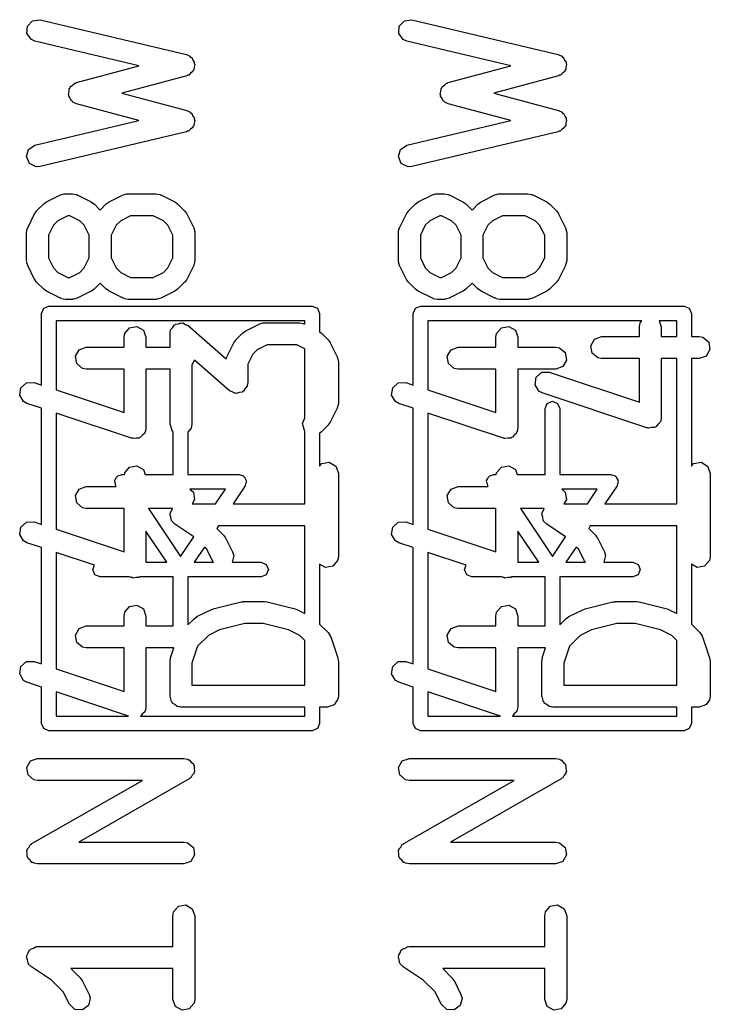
# Model space of a CAD drawing. Extents: x 43 to 269, y -130 to -26.
# Drawn here: x 145.97 to 150.68, y -89.34 to -82.57 of the extents above; entities that cross this region are included whole.
import ezdxf

# ---------------------------------------------------------------- set-up
doc = ezdxf.new("R2010")
doc.units = 0
doc.layers.add('BLACK', color=7, linetype='CONTINUOUS')

msp = doc.modelspace()

# ---------------------------------------------------------------- linework, layer by layer
at = {"layer": 'BLACK', "linetype": 'CONTINUOUS'}
for p, q in [((146.02, -82.6149), (146.055, -82.5776)), ((146.055, -82.5776), (146.106, -82.5717)), ((146.106, -82.5717), (147.106, -82.8098)), ((148.56, -82.6149), (148.595, -82.5776)), ((148.595, -82.5776), (148.646, -82.5717)), ((148.646, -82.5717), (149.646, -82.8098)), ((146.017, -82.6661), (146.02, -82.6149)), ((146.047, -82.7073), (146.017, -82.6661)), ((148.557, -82.6661), (148.56, -82.6149)), ((148.587, -82.7073), (148.557, -82.6661)), ((146.071, -82.7176), (146.047, -82.7073)), ((146.782, -82.8869), (146.071, -82.7176)), ((148.611, -82.7176), (148.587, -82.7073)), ((149.322, -82.8869), (148.611, -82.7176)), ((147.106, -82.8098), (147.13, -82.8201)), ((149.646, -82.8098), (149.67, -82.8201)), ((147.13, -82.8201), (147.135, -82.8265)), ((147.135, -82.8265), (147.142, -82.8298)), ((147.142, -82.8298), (147.149, -82.8465)), ((147.149, -82.8465), (147.16, -82.8613)), ((147.163, -82.8763), (147.159, -82.8941)), ((147.16, -82.8613), (147.16, -82.8692)), ((147.16, -82.8692), (147.163, -82.8763)), ((149.67, -82.8201), (149.675, -82.8265)), ((149.675, -82.8265), (149.682, -82.8298)), ((149.682, -82.8298), (149.689, -82.8465)), ((149.689, -82.8465), (149.7, -82.8613)), ((149.703, -82.8763), (149.699, -82.8941)), ((149.7, -82.8613), (149.7, -82.8692)), ((149.7, -82.8692), (149.703, -82.8763)), ((146.355, -83.0008), (146.782, -82.8869)), ((147.122, -82.9498), (147.114, -82.9507)), ((147.135, -82.9364), (147.122, -82.9498)), ((147.15, -82.9259), (147.135, -82.9364)), ((147.152, -82.9183), (147.15, -82.9259)), ((147.157, -82.9125), (147.152, -82.9183)), ((147.159, -82.8941), (147.157, -82.9125)), ((148.895, -83.0008), (149.322, -82.8869)), ((149.662, -82.9498), (149.654, -82.9507)), ((149.675, -82.9364), (149.662, -82.9498)), ((149.69, -82.9259), (149.675, -82.9364)), ((149.692, -82.9183), (149.69, -82.9259)), ((149.697, -82.9125), (149.692, -82.9183)), ((149.699, -82.8941), (149.697, -82.9125)), ((146.329, -83.019), (146.343, -83.0053)), ((146.343, -83.0053), (146.349, -83.0047)), ((146.349, -83.0047), (146.355, -83.0008)), ((147.108, -82.9552), (146.665, -83.0732)), ((147.114, -82.9507), (147.108, -82.9552)), ((148.869, -83.019), (148.883, -83.0053)), ((148.883, -83.0053), (148.889, -83.0047)), ((148.889, -83.0047), (148.895, -83.0008)), ((149.648, -82.9552), (149.205, -83.0732)), ((149.654, -82.9507), (149.648, -82.9552)), ((146.3, -83.0797), (146.305, -83.0609)), ((146.303, -83.0859), (146.3, -83.0797)), ((146.305, -83.0609), (146.306, -83.0416)), ((146.306, -83.0416), (146.311, -83.0368)), ((146.311, -83.0368), (146.313, -83.0301)), ((146.313, -83.0301), (146.329, -83.019)), ((146.665, -83.0732), (147.108, -83.1912)), ((148.84, -83.0797), (148.845, -83.0609)), ((148.843, -83.0859), (148.84, -83.0797)), ((148.845, -83.0609), (148.846, -83.0416)), ((148.846, -83.0416), (148.851, -83.0368)), ((148.851, -83.0368), (148.853, -83.0301)), ((148.853, -83.0301), (148.869, -83.019)), ((149.205, -83.0732), (149.648, -83.1912)), ((146.302, -83.0927), (146.303, -83.0859)), ((146.313, -83.1086), (146.302, -83.0927)), ((146.321, -83.1262), (146.313, -83.1086)), ((146.327, -83.1291), (146.321, -83.1262)), ((146.331, -83.1347), (146.327, -83.1291)), ((146.355, -83.1457), (146.331, -83.1347)), ((146.782, -83.2596), (146.355, -83.1457)), ((148.842, -83.0927), (148.843, -83.0859)), ((148.853, -83.1086), (148.842, -83.0927)), ((148.861, -83.1262), (148.853, -83.1086)), ((148.867, -83.1291), (148.861, -83.1262)), ((148.871, -83.1347), (148.867, -83.1291)), ((148.895, -83.1457), (148.871, -83.1347)), ((149.322, -83.2596), (148.895, -83.1457)), ((147.108, -83.1912), (147.132, -83.2022)), ((147.132, -83.2022), (147.136, -83.2087)), ((147.136, -83.2087), (147.143, -83.2122)), ((147.143, -83.2122), (147.15, -83.2291)), ((149.648, -83.1912), (149.672, -83.2022)), ((149.672, -83.2022), (149.676, -83.2087)), ((149.676, -83.2087), (149.683, -83.2122)), ((149.683, -83.2122), (149.69, -83.2291)), ((146.071, -83.4288), (146.782, -83.2596)), ((147.15, -83.2291), (147.161, -83.2442)), ((147.158, -83.2769), (147.157, -83.2953)), ((147.163, -83.2593), (147.158, -83.2769)), ((147.161, -83.2442), (147.16, -83.2521)), ((147.16, -83.2521), (147.163, -83.2593)), ((148.611, -83.4288), (149.322, -83.2596)), ((149.69, -83.2291), (149.701, -83.2442)), ((149.698, -83.2769), (149.697, -83.2953)), ((149.703, -83.2593), (149.698, -83.2769)), ((149.701, -83.2442), (149.7, -83.2521)), ((149.7, -83.2521), (149.703, -83.2593)), ((147.106, -83.3367), (146.106, -83.5748)), ((147.113, -83.3323), (147.106, -83.3367)), ((147.12, -83.3316), (147.113, -83.3323)), ((147.133, -83.3186), (147.12, -83.3316)), ((147.149, -83.3084), (147.133, -83.3186)), ((147.151, -83.3009), (147.149, -83.3084)), ((147.157, -83.2953), (147.151, -83.3009)), ((149.646, -83.3367), (148.646, -83.5748)), ((149.653, -83.3323), (149.646, -83.3367)), ((149.66, -83.3316), (149.653, -83.3323)), ((149.673, -83.3186), (149.66, -83.3316)), ((149.689, -83.3084), (149.673, -83.3186)), ((149.691, -83.3009), (149.689, -83.3084)), ((149.697, -83.2953), (149.691, -83.3009)), ((146.014, -83.5062), (146.028, -83.4571)), ((146.028, -83.4571), (146.071, -83.4288)), ((148.554, -83.5062), (148.568, -83.4571)), ((148.568, -83.4571), (148.611, -83.4288)), ((146.034, -83.5533), (146.014, -83.5062)), ((146.08, -83.5763), (146.034, -83.5533)), ((148.574, -83.5533), (148.554, -83.5062)), ((148.62, -83.5763), (148.574, -83.5533)), ((146.106, -83.5748), (146.08, -83.5763)), ((148.646, -83.5748), (148.62, -83.5763)), ((146.246, -83.7681), (146.271, -83.7606)), ((146.271, -83.7606), (146.275, -83.7617)), ((146.275, -83.7617), (146.279, -83.7601)), ((146.279, -83.7601), (146.327, -83.7601)), ((146.327, -83.7601), (146.352, -83.7647)), ((146.674, -83.7681), (146.699, -83.7606)), ((146.699, -83.7606), (146.703, -83.7617)), ((146.703, -83.7617), (146.708, -83.7601)), ((146.708, -83.7601), (146.898, -83.7601)), ((146.898, -83.7601), (146.924, -83.7647)), ((148.786, -83.7681), (148.811, -83.7606)), ((148.811, -83.7606), (148.815, -83.7617)), ((148.815, -83.7617), (148.819, -83.7601)), ((148.819, -83.7601), (148.867, -83.7601)), ((148.867, -83.7601), (148.892, -83.7647)), ((149.214, -83.7681), (149.239, -83.7606)), ((149.239, -83.7606), (149.243, -83.7617)), ((149.243, -83.7617), (149.248, -83.7601)), ((149.248, -83.7601), (149.438, -83.7601)), ((149.438, -83.7601), (149.464, -83.7647)), ((146.131, -83.8297), (146.149, -83.8169)), ((146.149, -83.8169), (146.15, -83.8157)), ((146.15, -83.8157), (146.246, -83.7681)), ((146.352, -83.7647), (146.356, -83.7675)), ((146.356, -83.7675), (146.36, -83.7681)), ((146.36, -83.7681), (146.455, -83.8157)), ((146.455, -83.8157), (146.474, -83.829)), ((146.474, -83.829), (146.475, -83.8297)), ((146.559, -83.8297), (146.578, -83.8169)), ((146.578, -83.8169), (146.579, -83.8157)), ((146.579, -83.8157), (146.674, -83.7681)), ((146.924, -83.7647), (146.927, -83.7675)), ((146.927, -83.7675), (146.932, -83.7681)), ((146.932, -83.7681), (147.027, -83.8157)), ((147.027, -83.8157), (147.045, -83.829)), ((147.045, -83.829), (147.046, -83.8297)), ((148.671, -83.8297), (148.689, -83.8169)), ((148.689, -83.8169), (148.69, -83.8157)), ((148.69, -83.8157), (148.786, -83.7681)), ((148.892, -83.7647), (148.896, -83.7675)), ((148.896, -83.7675), (148.9, -83.7681)), ((148.9, -83.7681), (148.995, -83.8157)), ((148.995, -83.8157), (149.014, -83.829)), ((149.014, -83.829), (149.015, -83.8297)), ((149.099, -83.8297), (149.118, -83.8169)), ((149.118, -83.8169), (149.119, -83.8157)), ((149.119, -83.8157), (149.214, -83.7681)), ((149.464, -83.7647), (149.467, -83.7675)), ((149.467, -83.7675), (149.472, -83.7681)), ((149.472, -83.7681), (149.567, -83.8157)), ((149.567, -83.8157), (149.585, -83.829)), ((149.585, -83.829), (149.586, -83.8297)), ((146.022, -83.9921), (146.069, -83.8968)), ((146.069, -83.8968), (146.083, -83.8788)), ((146.083, -83.8773), (146.131, -83.8297)), ((146.083, -83.8788), (146.083, -83.8773)), ((146.475, -83.8297), (146.517, -83.8719)), ((146.517, -83.8719), (146.559, -83.8297)), ((147.046, -83.8297), (147.094, -83.8773)), ((147.094, -83.8773), (147.107, -83.8957)), ((147.107, -83.8957), (147.108, -83.8968)), ((147.108, -83.8968), (147.156, -83.9921)), ((148.562, -83.9921), (148.609, -83.8968)), ((148.609, -83.8968), (148.623, -83.8788)), ((148.623, -83.8773), (148.671, -83.8297)), ((148.623, -83.8788), (148.623, -83.8773)), ((149.015, -83.8297), (149.057, -83.8719)), ((149.057, -83.8719), (149.099, -83.8297)), ((149.586, -83.8297), (149.634, -83.8773)), ((149.634, -83.8773), (149.647, -83.8957)), ((149.647, -83.8957), (149.648, -83.8968)), ((149.648, -83.8968), (149.696, -83.9921)), ((146.228, -83.9444), (146.198, -83.9748)), ((146.297, -83.9101), (146.228, -83.9444)), ((146.309, -83.9101), (146.297, -83.9101)), ((146.378, -83.9444), (146.309, -83.9101)), ((146.408, -83.9748), (146.378, -83.9444)), ((146.657, -83.9444), (146.626, -83.9748)), ((146.725, -83.9101), (146.657, -83.9444)), ((146.88, -83.9101), (146.725, -83.9101)), ((146.949, -83.9444), (146.88, -83.9101)), ((146.979, -83.9748), (146.949, -83.9444)), ((148.768, -83.9444), (148.738, -83.9748)), ((148.837, -83.9101), (148.768, -83.9444)), ((148.849, -83.9101), (148.837, -83.9101)), ((148.918, -83.9444), (148.849, -83.9101)), ((148.948, -83.9748), (148.918, -83.9444)), ((149.197, -83.9444), (149.166, -83.9748)), ((149.265, -83.9101), (149.197, -83.9444)), ((149.42, -83.9101), (149.265, -83.9101)), ((149.489, -83.9444), (149.42, -83.9101)), ((149.519, -83.9748), (149.489, -83.9444)), ((146.014, -84.0256), (146.018, -84)), ((146.014, -84.2161), (146.014, -84.0256)), ((146.018, -84), (146.021, -83.9965)), ((146.021, -83.9965), (146.022, -83.9921)), ((146.198, -83.9748), (146.164, -84.0433)), ((146.442, -84.0433), (146.408, -83.9748)), ((146.626, -83.9748), (146.592, -84.0433)), ((147.014, -84.0433), (146.979, -83.9748)), ((147.156, -83.9921), (147.163, -84.017)), ((147.163, -84.017), (147.162, -84.0214)), ((147.162, -84.0214), (147.164, -84.0256)), ((147.164, -84.0256), (147.164, -84.2161)), ((148.554, -84.0256), (148.558, -84)), ((148.554, -84.2161), (148.554, -84.0256)), ((148.558, -84), (148.561, -83.9965)), ((148.561, -83.9965), (148.562, -83.9921)), ((148.738, -83.9748), (148.704, -84.0433)), ((148.982, -84.0433), (148.948, -83.9748)), ((149.166, -83.9748), (149.132, -84.0433)), ((149.554, -84.0433), (149.519, -83.9748)), ((149.696, -83.9921), (149.703, -84.017)), ((149.703, -84.017), (149.702, -84.0214)), ((149.702, -84.0214), (149.704, -84.0256)), ((149.704, -84.0256), (149.704, -84.2161)), ((146.164, -84.0433), (146.164, -84.1984)), ((146.442, -84.1984), (146.442, -84.0433)), ((146.592, -84.0433), (146.592, -84.1984)), ((147.014, -84.1984), (147.014, -84.0433)), ((148.704, -84.0433), (148.704, -84.1984)), ((148.982, -84.1984), (148.982, -84.0433)), ((149.132, -84.0433), (149.132, -84.1984)), ((149.554, -84.1984), (149.554, -84.0433)), ((146.015, -84.2203), (146.014, -84.2161)), ((146.014, -84.2247), (146.015, -84.2203)), ((146.022, -84.2496), (146.014, -84.2247)), ((146.164, -84.1984), (146.198, -84.2669)), ((146.408, -84.2669), (146.442, -84.1984)), ((146.592, -84.1984), (146.626, -84.2669)), ((146.979, -84.2669), (147.014, -84.1984)), ((147.164, -84.2161), (147.159, -84.2417)), ((148.555, -84.2203), (148.554, -84.2161)), ((148.554, -84.2247), (148.555, -84.2203)), ((148.562, -84.2496), (148.554, -84.2247)), ((148.704, -84.1984), (148.738, -84.2669)), ((148.948, -84.2669), (148.982, -84.1984)), ((149.132, -84.1984), (149.166, -84.2669)), ((149.519, -84.2669), (149.554, -84.1984)), ((149.704, -84.2161), (149.699, -84.2417)), ((146.069, -84.3449), (146.022, -84.2496)), ((146.198, -84.2669), (146.228, -84.2973)), ((146.228, -84.2973), (146.297, -84.3316)), ((146.309, -84.3316), (146.378, -84.2973)), ((146.378, -84.2973), (146.408, -84.2669)), ((146.626, -84.2669), (146.657, -84.2973)), ((146.657, -84.2973), (146.725, -84.3316)), ((146.88, -84.3316), (146.949, -84.2973)), ((146.949, -84.2973), (146.979, -84.2669)), ((147.156, -84.2496), (147.108, -84.3449)), ((147.159, -84.2417), (147.156, -84.2452)), ((147.156, -84.2452), (147.156, -84.2496)), ((148.609, -84.3449), (148.562, -84.2496)), ((148.738, -84.2669), (148.768, -84.2973)), ((148.768, -84.2973), (148.837, -84.3316)), ((148.849, -84.3316), (148.918, -84.2973)), ((148.918, -84.2973), (148.948, -84.2669)), ((149.166, -84.2669), (149.197, -84.2973)), ((149.197, -84.2973), (149.265, -84.3316)), ((149.42, -84.3316), (149.489, -84.2973)), ((149.489, -84.2973), (149.519, -84.2669)), ((149.696, -84.2496), (149.648, -84.3449)), ((149.699, -84.2417), (149.696, -84.2452)), ((149.696, -84.2452), (149.696, -84.2496)), ((146.07, -84.346), (146.069, -84.3449)), ((146.083, -84.3644), (146.07, -84.346)), ((146.131, -84.412), (146.083, -84.3644)), ((146.297, -84.3316), (146.309, -84.3316)), ((146.517, -84.3698), (146.475, -84.412)), ((146.559, -84.412), (146.517, -84.3698)), ((146.725, -84.3316), (146.88, -84.3316)), ((147.094, -84.3644), (147.046, -84.412)), ((147.095, -84.3629), (147.094, -84.3644)), ((147.108, -84.3449), (147.095, -84.3629)), ((148.61, -84.346), (148.609, -84.3449)), ((148.623, -84.3644), (148.61, -84.346)), ((148.671, -84.412), (148.623, -84.3644)), ((148.837, -84.3316), (148.849, -84.3316)), ((149.057, -84.3698), (149.015, -84.412)), ((149.099, -84.412), (149.057, -84.3698)), ((149.265, -84.3316), (149.42, -84.3316)), ((149.634, -84.3644), (149.586, -84.412)), ((149.635, -84.3629), (149.634, -84.3644)), ((149.648, -84.3449), (149.635, -84.3629)), ((146.132, -84.4127), (146.131, -84.412)), ((146.15, -84.426), (146.132, -84.4127)), ((146.246, -84.4737), (146.15, -84.426)), ((146.455, -84.426), (146.36, -84.4737)), ((146.457, -84.4248), (146.455, -84.426)), ((146.475, -84.412), (146.457, -84.4248)), ((146.561, -84.4127), (146.559, -84.412)), ((146.579, -84.426), (146.561, -84.4127)), ((146.674, -84.4737), (146.579, -84.426)), ((147.027, -84.426), (146.932, -84.4737)), ((147.028, -84.4248), (147.027, -84.426)), ((147.046, -84.412), (147.028, -84.4248)), ((148.672, -84.4127), (148.671, -84.412)), ((148.69, -84.426), (148.672, -84.4127)), ((148.786, -84.4737), (148.69, -84.426)), ((148.995, -84.426), (148.9, -84.4737)), ((148.997, -84.4248), (148.995, -84.426)), ((149.015, -84.412), (148.997, -84.4248)), ((149.101, -84.4127), (149.099, -84.412)), ((149.119, -84.426), (149.101, -84.4127)), ((149.214, -84.4737), (149.119, -84.426)), ((149.567, -84.426), (149.472, -84.4737)), ((149.568, -84.4248), (149.567, -84.426)), ((149.586, -84.412), (149.568, -84.4248)), ((146.25, -84.4742), (146.246, -84.4737)), ((146.253, -84.477), (146.25, -84.4742)), ((146.279, -84.4816), (146.253, -84.477)), ((146.327, -84.4816), (146.279, -84.4816)), ((146.331, -84.48), (146.327, -84.4816)), ((146.335, -84.4811), (146.331, -84.48)), ((146.36, -84.4737), (146.335, -84.4811)), ((146.679, -84.4742), (146.674, -84.4737)), ((146.682, -84.477), (146.679, -84.4742)), ((146.708, -84.4816), (146.682, -84.477)), ((146.898, -84.4816), (146.708, -84.4816)), ((146.902, -84.48), (146.898, -84.4816)), ((146.907, -84.4811), (146.902, -84.48)), ((146.932, -84.4737), (146.907, -84.4811)), ((148.79, -84.4742), (148.786, -84.4737)), ((148.793, -84.477), (148.79, -84.4742)), ((148.819, -84.4816), (148.793, -84.477)), ((148.867, -84.4816), (148.819, -84.4816)), ((148.871, -84.48), (148.867, -84.4816)), ((148.875, -84.4811), (148.871, -84.48)), ((148.9, -84.4737), (148.875, -84.4811)), ((149.219, -84.4742), (149.214, -84.4737)), ((149.222, -84.477), (149.219, -84.4742)), ((149.248, -84.4816), (149.222, -84.477)), ((149.438, -84.4816), (149.248, -84.4816)), ((149.442, -84.48), (149.438, -84.4816)), ((149.447, -84.4811), (149.442, -84.48)), ((149.472, -84.4737), (149.447, -84.4811)), ((146.116, -84.578), (146.131, -84.5426)), ((146.131, -84.5426), (146.166, -84.528)), ((146.166, -84.528), (147.966, -84.528)), ((147.966, -84.528), (148.001, -84.5426)), ((148.001, -84.5426), (148.016, -84.578)), ((148.656, -84.578), (148.671, -84.5426)), ((148.671, -84.5426), (148.706, -84.528)), ((148.706, -84.528), (150.506, -84.528)), ((150.506, -84.528), (150.541, -84.5426)), ((150.541, -84.5426), (150.556, -84.578)), ((146.116, -85.0668), (146.116, -84.578)), ((146.216, -84.628), (146.216, -85.1001)), ((147.916, -84.628), (146.216, -84.628)), ((147.051, -84.6476), (147.07, -84.6411)), ((147.07, -84.6411), (147.076, -84.6433)), ((147.636, -84.6426), (147.64, -84.6411)), ((147.64, -84.6411), (147.878, -84.6411)), ((147.878, -84.6411), (147.904, -84.6456)), ((147.916, -84.6512), (147.916, -84.628)), ((148.016, -84.578), (148.016, -84.7034)), ((148.656, -85.0668), (148.656, -84.578)), ((148.756, -84.628), (148.756, -85.1001)), ((150.217, -84.628), (148.756, -84.628)), ((150.205, -84.6428), (150.217, -84.628)), ((150.336, -84.628), (150.35, -84.6685)), ((150.456, -84.628), (150.336, -84.628)), ((150.456, -84.7363), (150.456, -84.628)), ((150.556, -84.578), (150.556, -84.7363)), ((146.685, -84.7143), (146.718, -84.675)), ((146.718, -84.675), (146.768, -84.666)), ((146.768, -84.666), (146.813, -84.6917)), ((146.813, -84.6917), (146.83, -84.7399)), ((146.994, -84.7161), (146.996, -84.705)), ((146.995, -84.7015), (146.997, -84.6989)), ((146.996, -84.705), (146.995, -84.7015)), ((146.997, -84.6989), (146.998, -84.6904)), ((146.998, -84.6904), (147.011, -84.675)), ((147.011, -84.675), (147.022, -84.6577)), ((147.022, -84.6577), (147.027, -84.6557)), ((147.027, -84.6557), (147.031, -84.6511)), ((147.031, -84.6511), (147.051, -84.6476)), ((147.076, -84.6433), (147.082, -84.6422)), ((147.082, -84.6422), (147.099, -84.6523)), ((147.099, -84.6523), (147.118, -84.6597)), ((147.118, -84.6597), (147.378, -84.8871)), ((147.492, -84.7107), (147.51, -84.6978)), ((147.51, -84.6978), (147.511, -84.6966)), ((147.511, -84.6966), (147.607, -84.649)), ((147.607, -84.649), (147.631, -84.6416)), ((147.631, -84.6416), (147.636, -84.6426)), ((147.904, -84.6456), (147.907, -84.6485)), ((147.907, -84.6485), (147.912, -84.649)), ((147.912, -84.649), (147.916, -84.6512)), ((148.016, -84.7034), (148.025, -84.71)), ((149.225, -84.7143), (149.258, -84.675)), ((149.258, -84.675), (149.308, -84.666)), ((149.308, -84.666), (149.353, -84.6917)), ((149.353, -84.6917), (149.37, -84.7399)), ((150.2, -84.6685), (150.205, -84.6428)), ((150.2, -84.7363), (150.2, -84.6685)), ((150.35, -84.6685), (150.35, -84.7363)), ((146.68, -84.7399), (146.685, -84.7143)), ((146.68, -84.8078), (146.68, -84.7399)), ((146.83, -84.7399), (146.83, -84.8078)), ((146.994, -84.8078), (146.994, -84.7161)), ((147.43, -84.7778), (147.443, -84.7598)), ((147.443, -84.7598), (147.444, -84.7583)), ((147.444, -84.7583), (147.492, -84.7107)), ((148.025, -84.71), (148.026, -84.7107)), ((148.026, -84.7107), (148.074, -84.7583)), ((148.074, -84.7583), (148.087, -84.7767)), ((148.087, -84.7767), (148.088, -84.7778)), ((149.22, -84.7399), (149.225, -84.7143)), ((149.22, -84.8078), (149.22, -84.7399)), ((149.37, -84.7399), (149.37, -84.8078)), ((149.868, -84.7983), (149.894, -84.7539)), ((149.894, -84.7539), (149.942, -84.7363)), ((149.942, -84.7363), (150.2, -84.7363)), ((150.35, -84.7363), (150.456, -84.7363)), ((150.556, -84.7363), (150.609, -84.7363)), ((150.609, -84.7363), (150.634, -84.7409)), ((150.634, -84.7409), (150.674, -84.7738)), ((150.674, -84.7738), (150.682, -84.8244)), ((146.348, -84.8697), (146.374, -84.8253)), ((146.374, -84.8253), (146.422, -84.8078)), ((146.422, -84.8078), (146.68, -84.8078)), ((146.83, -84.8078), (146.994, -84.8078)), ((147.382, -84.873), (147.43, -84.7778)), ((147.589, -84.8254), (147.559, -84.8558)), ((147.658, -84.7911), (147.589, -84.8254)), ((147.86, -84.7911), (147.658, -84.7911)), ((147.916, -84.8189), (147.86, -84.7911)), ((147.916, -85.2914), (147.916, -84.8189)), ((148.088, -84.7778), (148.136, -84.873)), ((148.888, -84.8697), (148.914, -84.8253)), ((148.914, -84.8253), (148.962, -84.8078)), ((148.962, -84.8078), (149.22, -84.8078)), ((149.37, -84.8078), (149.629, -84.8078)), ((149.629, -84.8078), (149.654, -84.8123)), ((149.654, -84.8123), (149.694, -84.8453)), ((149.877, -84.8488), (149.868, -84.7983)), ((150.682, -84.8244), (150.657, -84.8688)), ((146.357, -84.9203), (146.348, -84.8697)), ((147.162, -84.8972), (147.144, -84.9285)), ((147.4, -85.1059), (147.162, -84.8972)), ((147.378, -84.8871), (147.379, -84.8809)), ((147.379, -84.8809), (147.382, -84.8775)), ((147.382, -84.8775), (147.382, -84.873)), ((147.559, -84.8558), (147.525, -84.9243)), ((148.136, -84.873), (148.143, -84.898)), ((148.143, -84.898), (148.142, -84.9024)), ((148.142, -84.9024), (148.144, -84.9066)), ((148.144, -84.9066), (148.144, -85.1923)), ((148.897, -84.9203), (148.888, -84.8697)), ((149.702, -84.8958), (149.677, -84.9402)), ((149.694, -84.8453), (149.702, -84.8958)), ((149.916, -84.8818), (149.877, -84.8488)), ((149.942, -84.8863), (149.916, -84.8818)), ((150.2, -84.8863), (149.942, -84.8863)), ((150.2, -85.1835), (150.2, -84.8863)), ((150.456, -84.8863), (150.35, -84.8863)), ((150.35, -84.8863), (150.35, -85.2875)), ((150.456, -85.8792), (150.456, -84.8863)), ((150.609, -84.8863), (150.556, -84.8863)), ((150.556, -84.8863), (150.556, -85.6215)), ((150.657, -84.8688), (150.609, -84.8863)), ((146.396, -84.9532), (146.357, -84.9203)), ((146.422, -84.9578), (146.396, -84.9532)), ((146.68, -84.9578), (146.422, -84.9578)), ((146.68, -85.2549), (146.68, -84.9578)), ((146.83, -84.9578), (146.83, -85.359)), ((146.994, -84.9578), (146.83, -84.9578)), ((146.994, -85.3351), (146.994, -84.9578)), ((147.144, -84.9285), (147.144, -85.3351)), ((147.525, -84.9243), (147.525, -85.0494)), ((148.936, -84.9532), (148.897, -84.9203)), ((148.962, -84.9578), (148.936, -84.9532)), ((149.22, -84.9578), (148.962, -84.9578)), ((149.22, -85.2549), (149.22, -84.9578)), ((149.629, -84.9578), (149.37, -84.9578)), ((149.37, -84.9578), (149.37, -85.359)), ((149.495, -85.0137), (149.533, -84.9797)), ((149.533, -84.9797), (149.585, -84.9783)), ((149.585, -84.9783), (150.2, -85.1835)), ((149.677, -84.9402), (149.629, -84.9578)), ((149.488, -85.0645), (149.495, -85.0137)), ((145.968, -85.1359), (145.975, -85.0851)), ((145.975, -85.0851), (146.013, -85.0511)), ((146.013, -85.0511), (146.065, -85.0497)), ((146.065, -85.0497), (146.116, -85.0668)), ((146.216, -85.1001), (146.68, -85.2549)), ((147.419, -85.1132), (147.4, -85.1059)), ((147.437, -85.1233), (147.419, -85.1132)), ((147.487, -85.1144), (147.467, -85.1179)), ((147.491, -85.1098), (147.487, -85.1144)), ((147.497, -85.1079), (147.491, -85.1098)), ((147.507, -85.0906), (147.497, -85.1079)), ((147.52, -85.0751), (147.507, -85.0906)), ((147.522, -85.0666), (147.52, -85.0751)), ((147.523, -85.064), (147.522, -85.0666)), ((147.525, -85.0494), (147.523, -85.0605)), ((147.523, -85.0605), (147.523, -85.064)), ((148.508, -85.1359), (148.515, -85.0851)), ((148.515, -85.0851), (148.553, -85.0511)), ((148.553, -85.0511), (148.605, -85.0497)), ((148.605, -85.0497), (148.656, -85.0668)), ((148.756, -85.1001), (149.22, -85.2549)), ((149.514, -85.1082), (149.488, -85.0645)), ((149.537, -85.1206), (149.514, -85.1082)), ((145.994, -85.1796), (145.968, -85.1359)), ((146.017, -85.192), (145.994, -85.1796)), ((147.442, -85.1222), (147.437, -85.1233)), ((147.448, -85.1244), (147.442, -85.1222)), ((147.467, -85.1179), (147.448, -85.1244)), ((148.534, -85.1796), (148.508, -85.1359)), ((148.557, -85.192), (148.534, -85.1796)), ((150.252, -85.3587), (149.537, -85.1206)), ((149.571, -85.1926), (149.606, -85.178)), ((149.606, -85.178), (149.641, -85.1926)), ((146.116, -85.2249), (146.017, -85.192)), ((146.116, -86.0192), (146.116, -85.2249)), ((148.136, -85.2258), (148.088, -85.3211)), ((148.139, -85.2179), (148.136, -85.2214)), ((148.136, -85.2214), (148.136, -85.2258)), ((148.144, -85.1923), (148.139, -85.2179)), ((148.656, -85.2249), (148.557, -85.192)), ((148.656, -86.0192), (148.656, -85.2249)), ((149.556, -85.228), (149.571, -85.1926)), ((149.556, -85.678), (149.556, -85.228)), ((149.641, -85.1926), (149.656, -85.228)), ((149.656, -85.228), (149.656, -85.678)), ((146.732, -85.4301), (146.216, -85.2582)), ((146.216, -85.2582), (146.216, -86.0525)), ((147.899, -85.3286), (147.916, -85.2914)), ((149.272, -85.4301), (148.756, -85.2582)), ((148.756, -85.2582), (148.756, -86.0525)), ((150.342, -85.3176), (150.341, -85.3232)), ((150.346, -85.3132), (150.342, -85.3176)), ((150.35, -85.2875), (150.346, -85.3132)), ((146.826, -85.3846), (146.822, -85.389)), ((146.83, -85.359), (146.826, -85.3846)), ((147.011, -85.3834), (146.994, -85.3351)), ((147.016, -85.3861), (147.011, -85.3834)), ((147.139, -85.3608), (147.116, -85.3883)), ((147.144, -85.3351), (147.139, -85.3608)), ((147.912, -85.3782), (147.899, -85.3286)), ((147.916, -85.381), (147.912, -85.3782)), ((147.916, -85.8792), (147.916, -85.381)), ((148.074, -85.3406), (148.026, -85.3882)), ((148.075, -85.3391), (148.074, -85.3406)), ((148.088, -85.3211), (148.075, -85.3391)), ((149.366, -85.3846), (149.362, -85.389)), ((149.37, -85.359), (149.366, -85.3846)), ((150.257, -85.3585), (150.252, -85.3587)), ((150.262, -85.3614), (150.257, -85.3585)), ((150.282, -85.3578), (150.262, -85.3614)), ((150.303, -85.3573), (150.282, -85.3578)), ((150.307, -85.3535), (150.303, -85.3573)), ((150.313, -85.3525), (150.307, -85.3535)), ((150.326, -85.3368), (150.313, -85.3525)), ((150.341, -85.3232), (150.326, -85.3368)), ((146.737, -85.4299), (146.732, -85.4301)), ((146.742, -85.4328), (146.737, -85.4299)), ((146.762, -85.4293), (146.742, -85.4328)), ((146.783, -85.4287), (146.762, -85.4293)), ((146.787, -85.4249), (146.783, -85.4287)), ((146.793, -85.4239), (146.787, -85.4249)), ((146.806, -85.4082), (146.793, -85.4239)), ((146.821, -85.3947), (146.806, -85.4082)), ((146.822, -85.389), (146.821, -85.3947)), ((147.016, -85.678), (147.016, -85.3861)), ((147.116, -85.3883), (147.116, -85.678)), ((148.026, -85.3882), (148.016, -85.3955)), ((148.016, -85.3955), (148.016, -85.6215)), ((149.277, -85.4299), (149.272, -85.4301)), ((149.282, -85.4328), (149.277, -85.4299)), ((149.302, -85.4293), (149.282, -85.4328)), ((149.323, -85.4287), (149.302, -85.4293)), ((149.327, -85.4249), (149.323, -85.4287)), ((149.333, -85.4239), (149.327, -85.4249)), ((149.346, -85.4082), (149.333, -85.4239)), ((149.361, -85.3947), (149.346, -85.4082)), ((149.362, -85.389), (149.361, -85.3947)), ((146.685, -85.6666), (146.718, -85.6273)), ((146.718, -85.6273), (146.768, -85.6184)), ((146.768, -85.6184), (146.813, -85.6441)), ((146.813, -85.6441), (146.825, -85.678)), ((148.016, -85.6215), (148.031, -85.6035)), ((148.031, -85.6035), (148.082, -85.5946)), ((148.082, -85.5946), (148.126, -85.6203)), ((148.126, -85.6203), (148.144, -85.6685)), ((149.225, -85.6666), (149.258, -85.6273)), ((149.258, -85.6273), (149.308, -85.6184)), ((149.308, -85.6184), (149.353, -85.6441)), ((149.353, -85.6441), (149.365, -85.678)), ((150.556, -85.6215), (150.571, -85.6035)), ((150.571, -85.6035), (150.622, -85.5946)), ((150.622, -85.5946), (150.666, -85.6203)), ((150.666, -85.6203), (150.684, -85.6685)), ((146.616, -85.728), (146.618, -85.7232)), ((146.617, -85.7182), (146.625, -85.7061)), ((146.618, -85.7232), (146.617, -85.7182)), ((146.625, -85.7061), (146.631, -85.6926)), ((146.631, -85.6926), (146.635, -85.6907)), ((146.635, -85.6907), (146.638, -85.6864)), ((146.638, -85.6864), (146.653, -85.6836)), ((146.653, -85.6836), (146.666, -85.678)), ((146.666, -85.678), (146.683, -85.678)), ((146.683, -85.678), (146.685, -85.6666)), ((146.825, -85.678), (147.016, -85.678)), ((147.116, -85.678), (147.466, -85.678)), ((147.466, -85.678), (147.479, -85.6836)), ((147.479, -85.6836), (147.494, -85.6864)), ((147.494, -85.6864), (147.497, -85.6907)), ((147.497, -85.6907), (147.501, -85.6926)), ((147.501, -85.6926), (147.507, -85.7061)), ((147.507, -85.7061), (147.515, -85.7182)), ((147.515, -85.7182), (147.514, -85.7232)), ((147.514, -85.7232), (147.516, -85.728)), ((148.144, -85.6685), (148.144, -86.2399)), ((149.156, -85.728), (149.158, -85.7232)), ((149.157, -85.7182), (149.165, -85.7061)), ((149.158, -85.7232), (149.157, -85.7182)), ((149.165, -85.7061), (149.171, -85.6926)), ((149.171, -85.6926), (149.175, -85.6907)), ((149.175, -85.6907), (149.178, -85.6864)), ((149.178, -85.6864), (149.193, -85.6836)), ((149.193, -85.6836), (149.206, -85.678)), ((149.206, -85.678), (149.223, -85.678)), ((149.223, -85.678), (149.225, -85.6666)), ((149.365, -85.678), (149.556, -85.678)), ((149.656, -85.678), (150.006, -85.678)), ((150.006, -85.678), (150.019, -85.6836)), ((150.019, -85.6836), (150.034, -85.6864)), ((150.034, -85.6864), (150.037, -85.6907)), ((150.037, -85.6907), (150.041, -85.6926)), ((150.041, -85.6926), (150.047, -85.7061)), ((150.047, -85.7061), (150.055, -85.7182)), ((150.055, -85.7182), (150.054, -85.7232)), ((150.054, -85.7232), (150.056, -85.728)), ((150.684, -85.6685), (150.684, -86.2399)), ((146.348, -85.8221), (146.374, -85.7777)), ((146.374, -85.7777), (146.422, -85.7601)), ((146.422, -85.7601), (146.627, -85.7601)), ((146.622, -85.7414), (146.616, -85.728)), ((146.624, -85.7557), (146.622, -85.7414)), ((146.627, -85.7601), (146.624, -85.7557)), ((147.13, -85.778), (147.154, -85.7976)), ((147.373, -85.778), (147.13, -85.778)), ((147.305, -85.8792), (147.373, -85.778)), ((147.508, -85.7557), (147.425, -85.8792)), ((147.51, -85.7415), (147.508, -85.7557)), ((147.516, -85.728), (147.51, -85.7415)), ((148.888, -85.8221), (148.914, -85.7777)), ((148.914, -85.7777), (148.962, -85.7601)), ((148.962, -85.7601), (149.167, -85.7601)), ((149.162, -85.7414), (149.156, -85.728)), ((149.164, -85.7557), (149.162, -85.7414)), ((149.167, -85.7601), (149.164, -85.7557)), ((149.67, -85.778), (149.694, -85.7976)), ((149.913, -85.778), (149.67, -85.778)), ((149.845, -85.8792), (149.913, -85.778)), ((150.048, -85.7557), (149.965, -85.8792)), ((150.05, -85.7415), (150.048, -85.7557)), ((150.056, -85.728), (150.05, -85.7415)), ((146.357, -85.8726), (146.348, -85.8221)), ((147.162, -85.8482), (147.145, -85.8792)), ((147.154, -85.7976), (147.162, -85.8482)), ((148.897, -85.8726), (148.888, -85.8221)), ((149.702, -85.8482), (149.685, -85.8792)), ((149.694, -85.7976), (149.702, -85.8482)), ((146.396, -85.9056), (146.357, -85.8726)), ((146.422, -85.9101), (146.396, -85.9056)), ((146.68, -85.9101), (146.422, -85.9101)), ((146.68, -86.2073), (146.68, -85.9101)), ((146.848, -85.9101), (147.066, -86.2379)), ((147.011, -85.9101), (146.848, -85.9101)), ((146.995, -85.9412), (147.006, -85.9223)), ((147.006, -85.9223), (147.011, -85.9101)), ((147.145, -85.8792), (147.305, -85.8792)), ((147.425, -85.8792), (147.916, -85.8792)), ((148.936, -85.9056), (148.897, -85.8726)), ((148.962, -85.9101), (148.936, -85.9056)), ((149.22, -85.9101), (148.962, -85.9101)), ((149.22, -86.2073), (149.22, -85.9101)), ((149.388, -85.9101), (149.606, -86.2379)), ((149.551, -85.9101), (149.388, -85.9101)), ((149.535, -85.9412), (149.546, -85.9223)), ((149.546, -85.9223), (149.551, -85.9101)), ((149.685, -85.8792), (149.845, -85.8792)), ((149.965, -85.8792), (150.456, -85.8792)), ((146.994, -85.9494), (146.996, -85.9454)), ((147, -85.9703), (146.994, -85.9494)), ((146.996, -85.9454), (146.995, -85.9412)), ((147.004, -85.9917), (147, -85.9703)), ((147.007, -85.9945), (147.004, -85.9917)), ((147.008, -85.9986), (147.007, -85.9945)), ((149.534, -85.9494), (149.536, -85.9454)), ((149.54, -85.9703), (149.534, -85.9494)), ((149.536, -85.9454), (149.535, -85.9412)), ((149.544, -85.9917), (149.54, -85.9703)), ((149.547, -85.9945), (149.544, -85.9917)), ((149.548, -85.9986), (149.547, -85.9945)), ((145.968, -86.0883), (145.975, -86.0375)), ((145.975, -86.0375), (146.013, -86.0035)), ((146.013, -86.0035), (146.065, -86.0021)), ((146.065, -86.0021), (146.116, -86.0192)), ((146.216, -86.0525), (146.68, -86.2073)), ((147.027, -86.0166), (147.008, -85.9986)), ((147.156, -86.1027), (147.027, -86.0166)), ((147.325, -86.0292), (147.314, -86.046)), ((147.314, -86.046), (147.36, -86.0916)), ((147.916, -86.0292), (147.325, -86.0292)), ((147.916, -86.6274), (147.916, -86.0292)), ((148.508, -86.0883), (148.515, -86.0375)), ((148.515, -86.0375), (148.553, -86.0035)), ((148.553, -86.0035), (148.605, -86.0021)), ((148.605, -86.0021), (148.656, -86.0192)), ((148.756, -86.0525), (149.22, -86.2073)), ((149.567, -86.0166), (149.548, -85.9986)), ((149.696, -86.1027), (149.567, -86.0166)), ((149.865, -86.0292), (149.854, -86.046)), ((149.854, -86.046), (149.9, -86.0916)), ((150.456, -86.0292), (149.865, -86.0292)), ((150.456, -86.6274), (150.456, -86.0292)), ((145.994, -86.132), (145.968, -86.0883)), ((146.973, -86.278), (146.83, -86.0646)), ((146.83, -86.0646), (146.83, -86.278)), ((147.066, -86.2379), (147.156, -86.1027)), ((147.36, -86.0916), (147.373, -86.11)), ((147.373, -86.11), (147.374, -86.1111)), ((147.374, -86.1111), (147.421, -86.2064)), ((148.534, -86.132), (148.508, -86.0883)), ((149.513, -86.278), (149.37, -86.0646)), ((149.37, -86.0646), (149.37, -86.278)), ((149.606, -86.2379), (149.696, -86.1027)), ((149.9, -86.0916), (149.913, -86.11)), ((149.913, -86.11), (149.914, -86.1111)), ((149.914, -86.1111), (149.961, -86.2064)), ((146.017, -86.1444), (145.994, -86.132)), ((146.116, -86.1773), (146.017, -86.1444)), ((146.116, -86.9716), (146.116, -86.1773)), ((147.229, -86.1733), (147.159, -86.278)), ((147.245, -86.1891), (147.229, -86.1733)), ((147.287, -86.2734), (147.245, -86.1891)), ((148.557, -86.1444), (148.534, -86.132)), ((148.656, -86.1773), (148.557, -86.1444)), ((148.656, -86.9716), (148.656, -86.1773)), ((149.769, -86.1733), (149.699, -86.278)), ((149.785, -86.1891), (149.769, -86.1733)), ((149.827, -86.2734), (149.785, -86.1891)), ((146.478, -86.2981), (146.216, -86.2106)), ((146.216, -86.2106), (146.216, -87.0049)), ((147.429, -86.2313), (147.418, -86.278)), ((147.421, -86.2064), (147.429, -86.2313)), ((148.144, -86.2399), (148.139, -86.2656)), ((149.018, -86.2981), (148.756, -86.2106)), ((148.756, -86.2106), (148.756, -87.0049)), ((149.969, -86.2313), (149.958, -86.278)), ((149.961, -86.2064), (149.969, -86.2313)), ((150.684, -86.2399), (150.679, -86.2656)), ((146.466, -86.328), (146.478, -86.2981)), ((146.481, -86.3634), (146.466, -86.328)), ((146.83, -86.278), (146.973, -86.278)), ((147.159, -86.278), (147.292, -86.278)), ((147.292, -86.278), (147.287, -86.2734)), ((147.418, -86.278), (147.616, -86.278)), ((147.616, -86.278), (147.651, -86.2926)), ((147.651, -86.2926), (147.666, -86.328)), ((147.666, -86.328), (147.651, -86.3634)), ((148.056, -86.3138), (148.016, -86.2909)), ((148.016, -86.2909), (148.016, -86.7003)), ((148.106, -86.3049), (148.056, -86.3138)), ((148.139, -86.2656), (148.106, -86.3049)), ((149.006, -86.328), (149.018, -86.2981)), ((149.021, -86.3634), (149.006, -86.328)), ((149.37, -86.278), (149.513, -86.278)), ((149.699, -86.278), (149.832, -86.278)), ((149.832, -86.278), (149.827, -86.2734)), ((149.958, -86.278), (150.156, -86.278)), ((150.156, -86.278), (150.191, -86.2926)), ((150.191, -86.2926), (150.206, -86.328)), ((150.206, -86.328), (150.191, -86.3634)), ((150.596, -86.3138), (150.556, -86.2909)), ((150.556, -86.2909), (150.556, -86.7003)), ((150.646, -86.3049), (150.596, -86.3138)), ((150.679, -86.2656), (150.646, -86.3049)), ((146.516, -86.378), (146.481, -86.3634)), ((146.718, -86.378), (146.516, -86.378)), ((146.732, -86.3825), (146.718, -86.378)), ((146.737, -86.3823), (146.732, -86.3825)), ((146.742, -86.3852), (146.737, -86.3823)), ((146.762, -86.3816), (146.742, -86.3852)), ((146.783, -86.3811), (146.762, -86.3816)), ((146.786, -86.378), (146.783, -86.3811)), ((147.016, -86.378), (146.786, -86.378)), ((147.016, -86.7125), (147.016, -86.378)), ((147.616, -86.378), (147.116, -86.378)), ((147.116, -86.378), (147.116, -86.7055)), ((147.651, -86.3634), (147.616, -86.378)), ((149.056, -86.378), (149.021, -86.3634)), ((149.258, -86.378), (149.056, -86.378)), ((149.272, -86.3825), (149.258, -86.378)), ((149.277, -86.3823), (149.272, -86.3825)), ((149.282, -86.3852), (149.277, -86.3823)), ((149.302, -86.3816), (149.282, -86.3852)), ((149.323, -86.3811), (149.302, -86.3816)), ((149.326, -86.378), (149.323, -86.3811)), ((149.556, -86.378), (149.326, -86.378)), ((149.556, -86.7125), (149.556, -86.378)), ((150.156, -86.378), (149.656, -86.378)), ((149.656, -86.378), (149.656, -86.7055)), ((150.191, -86.3634), (150.156, -86.378)), ((146.685, -86.619), (146.718, -86.5797)), ((146.718, -86.5797), (146.768, -86.5708)), ((146.768, -86.5708), (146.813, -86.5965)), ((146.813, -86.5965), (146.83, -86.6447)), ((147.178, -86.649), (147.273, -86.6014)), ((147.273, -86.6014), (147.286, -86.5977)), ((147.286, -86.5977), (147.289, -86.5957)), ((147.289, -86.5957), (147.479, -86.5481)), ((147.479, -86.5481), (147.494, -86.547)), ((147.494, -86.547), (147.497, -86.5459)), ((147.497, -86.5459), (147.64, -86.5459)), ((147.64, -86.5459), (147.655, -86.5485)), ((147.655, -86.5485), (147.658, -86.5481)), ((147.658, -86.5481), (147.849, -86.5957)), ((147.849, -86.5957), (147.861, -86.601)), ((147.861, -86.601), (147.864, -86.6014)), ((147.864, -86.6014), (147.916, -86.6274)), ((149.225, -86.619), (149.258, -86.5797)), ((149.258, -86.5797), (149.308, -86.5708)), ((149.308, -86.5708), (149.353, -86.5965)), ((149.353, -86.5965), (149.37, -86.6447)), ((149.718, -86.649), (149.813, -86.6014)), ((149.813, -86.6014), (149.826, -86.5977)), ((149.826, -86.5977), (149.829, -86.5957)), ((149.829, -86.5957), (150.019, -86.5481)), ((150.019, -86.5481), (150.034, -86.547)), ((150.034, -86.547), (150.037, -86.5459)), ((150.037, -86.5459), (150.18, -86.5459)), ((150.18, -86.5459), (150.195, -86.5485)), ((150.195, -86.5485), (150.198, -86.5481)), ((150.198, -86.5481), (150.389, -86.5957)), ((150.389, -86.5957), (150.401, -86.601)), ((150.401, -86.601), (150.404, -86.6014)), ((150.404, -86.6014), (150.456, -86.6274)), ((146.68, -86.6447), (146.685, -86.619)), ((146.68, -86.7125), (146.68, -86.6447)), ((146.83, -86.6447), (146.83, -86.7125)), ((147.116, -86.7055), (147.158, -86.6631)), ((147.158, -86.6631), (147.177, -86.6502)), ((147.177, -86.6502), (147.178, -86.649)), ((149.22, -86.6447), (149.225, -86.619)), ((149.22, -86.7125), (149.22, -86.6447)), ((149.37, -86.6447), (149.37, -86.7125)), ((149.656, -86.7055), (149.698, -86.6631)), ((149.698, -86.6631), (149.717, -86.6502)), ((149.717, -86.6502), (149.718, -86.649)), ((146.348, -86.7745), (146.374, -86.7301)), ((146.374, -86.7301), (146.422, -86.7125)), ((146.422, -86.7125), (146.68, -86.7125)), ((146.83, -86.7125), (147.016, -86.7125)), ((147.506, -86.6959), (147.333, -86.7392)), ((147.631, -86.6959), (147.506, -86.6959)), ((147.804, -86.7392), (147.631, -86.6959)), ((148.016, -86.7003), (148.074, -86.7583)), ((148.888, -86.7745), (148.914, -86.7301)), ((148.914, -86.7301), (148.962, -86.7125)), ((148.962, -86.7125), (149.22, -86.7125)), ((149.37, -86.7125), (149.556, -86.7125)), ((150.046, -86.6959), (149.873, -86.7392)), ((150.171, -86.6959), (150.046, -86.6959)), ((150.344, -86.7392), (150.171, -86.6959)), ((150.556, -86.7003), (150.614, -86.7583)), ((146.357, -86.825), (146.348, -86.7745)), ((147.256, -86.7777), (147.182, -86.8518)), ((147.333, -86.7392), (147.256, -86.7777)), ((147.881, -86.7777), (147.804, -86.7392)), ((147.916, -86.8124), (147.881, -86.7777)), ((148.074, -86.7583), (148.089, -86.7796)), ((148.089, -86.7796), (148.089, -86.7841)), ((148.089, -86.7841), (148.092, -86.7876)), ((148.092, -86.7876), (148.14, -86.9305)), ((148.897, -86.825), (148.888, -86.7745)), ((149.796, -86.7777), (149.722, -86.8518)), ((149.873, -86.7392), (149.796, -86.7777)), ((150.421, -86.7777), (150.344, -86.7392)), ((150.456, -86.8124), (150.421, -86.7777)), ((150.614, -86.7583), (150.629, -86.7796)), ((150.629, -86.7796), (150.629, -86.7841)), ((150.629, -86.7841), (150.632, -86.7876)), ((150.632, -86.7876), (150.68, -86.9305)), ((146.396, -86.858), (146.357, -86.825)), ((146.422, -86.8625), (146.396, -86.858)), ((146.68, -86.8625), (146.422, -86.8625)), ((146.68, -87.1597), (146.68, -86.8625)), ((146.83, -86.8625), (146.83, -87.2637)), ((147.02, -86.8625), (146.83, -86.8625)), ((146.997, -86.9305), (147.02, -86.8625)), ((147.182, -86.8518), (147.144, -86.9664)), ((147.916, -87.1173), (147.916, -86.8124)), ((148.936, -86.858), (148.897, -86.825)), ((148.962, -86.8625), (148.936, -86.858)), ((149.22, -86.8625), (148.962, -86.8625)), ((149.22, -87.1597), (149.22, -86.8625)), ((149.37, -86.8625), (149.37, -87.2637)), ((149.56, -86.8625), (149.37, -86.8625)), ((149.537, -86.9305), (149.56, -86.8625)), ((149.722, -86.8518), (149.684, -86.9664)), ((150.456, -87.1173), (150.456, -86.8124)), ((146.994, -86.9542), (146.998, -86.9321)), ((146.998, -86.9321), (146.997, -86.9305)), ((148.14, -86.9305), (148.143, -86.9527)), ((149.534, -86.9542), (149.538, -86.9321)), ((149.538, -86.9321), (149.537, -86.9305)), ((150.68, -86.9305), (150.683, -86.9527)), ((145.968, -87.0407), (145.975, -86.9899)), ((145.975, -86.9899), (146.013, -86.9559)), ((146.013, -86.9559), (146.065, -86.9545)), ((146.065, -86.9545), (146.116, -86.9716)), ((146.216, -87.0049), (146.68, -87.1597)), ((146.994, -87.1923), (146.994, -86.9542)), ((147.144, -86.9664), (147.144, -87.1173)), ((148.143, -86.9527), (148.144, -86.9542)), ((148.144, -86.9542), (148.144, -87.1923)), ((148.508, -87.0407), (148.515, -86.9899)), ((148.515, -86.9899), (148.553, -86.9559)), ((148.553, -86.9559), (148.605, -86.9545)), ((148.605, -86.9545), (148.656, -86.9716)), ((148.756, -87.0049), (149.22, -87.1597)), ((149.534, -87.1923), (149.534, -86.9542)), ((149.684, -86.9664), (149.684, -87.1173)), ((150.683, -86.9527), (150.684, -86.9542)), ((150.684, -86.9542), (150.684, -87.1923)), ((145.994, -87.0844), (145.968, -87.0407)), ((148.534, -87.0844), (148.508, -87.0407)), ((146.017, -87.0968), (145.994, -87.0844)), ((146.116, -87.1297), (146.017, -87.0968)), ((146.116, -87.378), (146.116, -87.1297)), ((147.144, -87.1173), (147.916, -87.1173)), ((148.557, -87.0968), (148.534, -87.0844)), ((148.656, -87.1297), (148.557, -87.0968)), ((148.656, -87.378), (148.656, -87.1297)), ((149.684, -87.1173), (150.456, -87.1173)), ((146.711, -87.328), (146.216, -87.163)), ((146.216, -87.163), (146.216, -87.328)), ((147, -87.2106), (146.994, -87.1923)), ((147.004, -87.2298), (147, -87.2106)), ((148.141, -87.2082), (148.139, -87.2179)), ((148.142, -87.2053), (148.141, -87.2082)), ((148.144, -87.1923), (148.142, -87.202)), ((148.142, -87.202), (148.142, -87.2053)), ((149.251, -87.328), (148.756, -87.163)), ((148.756, -87.163), (148.756, -87.328)), ((149.54, -87.2106), (149.534, -87.1923)), ((149.544, -87.2298), (149.54, -87.2106)), ((150.681, -87.2082), (150.679, -87.2179)), ((150.682, -87.2053), (150.681, -87.2082)), ((150.684, -87.1923), (150.682, -87.202)), ((150.682, -87.202), (150.682, -87.2053)), ((146.83, -87.2637), (146.826, -87.2894)), ((147.009, -87.2341), (147.004, -87.2298)), ((147.011, -87.2405), (147.009, -87.2341)), ((147.028, -87.2502), (147.011, -87.2405)), ((147.043, -87.2628), (147.028, -87.2502)), ((147.053, -87.2645), (147.043, -87.2628)), ((147.056, -87.2661), (147.053, -87.2645)), ((147.059, -87.2656), (147.056, -87.2661)), ((147.069, -87.2673), (147.059, -87.2656)), ((147.916, -87.2673), (147.069, -87.2673)), ((147.916, -87.328), (147.916, -87.2673)), ((148.069, -87.2673), (148.016, -87.2673)), ((148.016, -87.2673), (148.016, -87.378)), ((148.087, -87.2606), (148.069, -87.2673)), ((148.106, -87.2572), (148.087, -87.2606)), ((148.11, -87.2521), (148.106, -87.2572)), ((148.117, -87.2497), (148.11, -87.2521)), ((148.127, -87.2329), (148.117, -87.2497)), ((148.139, -87.2179), (148.127, -87.2329)), ((149.37, -87.2637), (149.366, -87.2894)), ((149.549, -87.2341), (149.544, -87.2298)), ((149.551, -87.2405), (149.549, -87.2341)), ((149.568, -87.2502), (149.551, -87.2405)), ((149.583, -87.2628), (149.568, -87.2502)), ((149.593, -87.2645), (149.583, -87.2628)), ((149.596, -87.2661), (149.593, -87.2645)), ((149.599, -87.2656), (149.596, -87.2661)), ((149.609, -87.2673), (149.599, -87.2656)), ((150.456, -87.2673), (149.609, -87.2673)), ((150.456, -87.328), (150.456, -87.2673)), ((150.609, -87.2673), (150.556, -87.2673)), ((150.556, -87.2673), (150.556, -87.378)), ((150.627, -87.2606), (150.609, -87.2673)), ((150.646, -87.2572), (150.627, -87.2606)), ((150.65, -87.2521), (150.646, -87.2572)), ((150.657, -87.2497), (150.65, -87.2521)), ((150.667, -87.2329), (150.657, -87.2497)), ((150.679, -87.2179), (150.667, -87.2329)), ((146.216, -87.328), (146.711, -87.328)), ((146.806, -87.313), (146.793, -87.328)), ((146.793, -87.328), (147.916, -87.328)), ((146.821, -87.2994), (146.806, -87.313)), ((146.822, -87.2938), (146.821, -87.2994)), ((146.826, -87.2894), (146.822, -87.2938)), ((148.756, -87.328), (149.251, -87.328)), ((149.346, -87.313), (149.333, -87.328)), ((149.333, -87.328), (150.456, -87.328)), ((149.361, -87.2994), (149.346, -87.313)), ((149.362, -87.2938), (149.361, -87.2994)), ((149.366, -87.2894), (149.362, -87.2938)), ((146.131, -87.4134), (146.116, -87.378)), ((146.166, -87.428), (146.131, -87.4134)), ((148.001, -87.4134), (147.966, -87.428)), ((148.016, -87.378), (148.001, -87.4134)), ((148.671, -87.4134), (148.656, -87.378)), ((148.706, -87.428), (148.671, -87.4134)), ((150.541, -87.4134), (150.506, -87.428)), ((150.556, -87.378), (150.541, -87.4134)), ((147.966, -87.428), (146.166, -87.428)), ((150.506, -87.428), (148.706, -87.428)), ((146.04, -87.6348), (146.089, -87.6173)), ((146.089, -87.6173), (147.089, -87.6173)), ((147.089, -87.6173), (147.114, -87.6218)), ((148.58, -87.6348), (148.629, -87.6173)), ((148.629, -87.6173), (149.629, -87.6173)), ((149.629, -87.6173), (149.654, -87.6218)), ((146.015, -87.6793), (146.04, -87.6348)), ((146.024, -87.7298), (146.015, -87.6793)), ((147.114, -87.6218), (147.12, -87.6263)), ((147.12, -87.6263), (147.126, -87.6275)), ((147.126, -87.6275), (147.139, -87.6424)), ((147.139, -87.6424), (147.154, -87.6548)), ((147.154, -87.6548), (147.155, -87.6616)), ((147.155, -87.6616), (147.159, -87.6669)), ((147.159, -87.6669), (147.159, -87.6863)), ((148.555, -87.6793), (148.58, -87.6348)), ((148.564, -87.7298), (148.555, -87.6793)), ((149.654, -87.6218), (149.66, -87.6263)), ((149.66, -87.6263), (149.666, -87.6275)), ((149.666, -87.6275), (149.679, -87.6424)), ((149.679, -87.6424), (149.694, -87.6548)), ((149.694, -87.6548), (149.695, -87.6616)), ((149.695, -87.6616), (149.699, -87.6669)), ((149.699, -87.6669), (149.699, -87.6863)), ((146.063, -87.7628), (146.024, -87.7298)), ((147.13, -87.7521), (147.126, -87.7574)), ((147.137, -87.7497), (147.13, -87.7521)), ((147.146, -87.733), (147.137, -87.7497)), ((147.159, -87.7182), (147.146, -87.733)), ((147.159, -87.6863), (147.162, -87.7053)), ((147.162, -87.7053), (147.159, -87.7113)), ((147.159, -87.7113), (147.159, -87.7182)), ((148.603, -87.7628), (148.564, -87.7298)), ((149.67, -87.7521), (149.666, -87.7574)), ((149.677, -87.7497), (149.67, -87.7521)), ((149.686, -87.733), (149.677, -87.7497)), ((149.699, -87.7182), (149.686, -87.733)), ((149.699, -87.6863), (149.702, -87.7053)), ((149.702, -87.7053), (149.699, -87.7113)), ((149.699, -87.7113), (149.699, -87.7182)), ((146.051, -88.1986), (146.806, -87.7673)), ((146.089, -87.7673), (146.063, -87.7628)), ((146.806, -87.7673), (146.089, -87.7673)), ((147.126, -87.7574), (146.371, -88.1887)), ((148.591, -88.1986), (149.346, -87.7673)), ((148.629, -87.7673), (148.603, -87.7628)), ((149.346, -87.7673), (148.629, -87.7673)), ((149.666, -87.7574), (148.911, -88.1887)), ((146.018, -88.2377), (146.031, -88.223)), ((146.031, -88.223), (146.04, -88.2063)), ((146.04, -88.2063), (146.047, -88.2039)), ((146.047, -88.2039), (146.051, -88.1986)), ((146.371, -88.1887), (147.089, -88.1887)), ((147.089, -88.1887), (147.114, -88.1932)), ((147.114, -88.1932), (147.154, -88.2262)), ((147.154, -88.2262), (147.162, -88.2767)), ((148.558, -88.2377), (148.571, -88.223)), ((148.571, -88.223), (148.58, -88.2063)), ((148.58, -88.2063), (148.587, -88.2039)), ((148.587, -88.2039), (148.591, -88.1986)), ((148.911, -88.1887), (149.629, -88.1887)), ((149.629, -88.1887), (149.654, -88.1932)), ((149.654, -88.1932), (149.694, -88.2262)), ((149.694, -88.2262), (149.702, -88.2767)), ((146.015, -88.2507), (146.018, -88.2447)), ((146.018, -88.2697), (146.015, -88.2507)), ((146.018, -88.2447), (146.018, -88.2377)), ((146.018, -88.289), (146.018, -88.2697)), ((146.022, -88.2944), (146.018, -88.289)), ((146.024, -88.3012), (146.022, -88.2944)), ((147.162, -88.2767), (147.137, -88.3212)), ((148.555, -88.2507), (148.558, -88.2447)), ((148.558, -88.2697), (148.555, -88.2507)), ((148.558, -88.2447), (148.558, -88.2377)), ((148.558, -88.289), (148.558, -88.2697)), ((148.562, -88.2944), (148.558, -88.289)), ((148.564, -88.3012), (148.562, -88.2944)), ((149.702, -88.2767), (149.677, -88.3212)), ((146.038, -88.3136), (146.024, -88.3012)), ((146.051, -88.3285), (146.038, -88.3136)), ((146.058, -88.3297), (146.051, -88.3285)), ((146.063, -88.3342), (146.058, -88.3297)), ((146.089, -88.3387), (146.063, -88.3342)), ((147.089, -88.3387), (146.089, -88.3387)), ((147.137, -88.3212), (147.089, -88.3387)), ((148.578, -88.3136), (148.564, -88.3012)), ((148.591, -88.3285), (148.578, -88.3136)), ((148.598, -88.3297), (148.591, -88.3285)), ((148.603, -88.3342), (148.598, -88.3297)), ((148.629, -88.3387), (148.603, -88.3342)), ((149.629, -88.3387), (148.629, -88.3387)), ((149.677, -88.3212), (149.629, -88.3387)), ((147.018, -88.6666), (147.051, -88.6273)), ((147.051, -88.6273), (147.102, -88.6184)), ((147.102, -88.6184), (147.146, -88.6441)), ((149.558, -88.6666), (149.591, -88.6273)), ((149.591, -88.6273), (149.642, -88.6184)), ((149.642, -88.6184), (149.686, -88.6441)), ((147.014, -88.6923), (147.018, -88.6666)), ((147.014, -88.903), (147.014, -88.6923)), ((147.146, -88.6441), (147.164, -88.6923)), ((147.164, -88.6923), (147.164, -89.2637)), ((149.554, -88.6923), (149.558, -88.6666)), ((149.554, -88.903), (149.554, -88.6923)), ((149.686, -88.6441), (149.704, -88.6923)), ((149.704, -88.6923), (149.704, -89.2637)), ((146.061, -88.9131), (146.08, -88.9035)), ((146.08, -88.9035), (146.085, -88.9045)), ((146.085, -88.9045), (146.089, -88.903)), ((146.089, -88.903), (147.014, -88.903)), ((148.601, -88.9131), (148.62, -88.9035)), ((148.62, -88.9035), (148.625, -88.9045)), ((148.625, -88.9045), (148.629, -88.903)), ((148.629, -88.903), (149.554, -88.903)), ((146.014, -88.9732), (146.016, -88.9692)), ((146.015, -88.965), (146.026, -88.9461)), ((146.016, -88.9692), (146.015, -88.965)), ((146.026, -88.9461), (146.034, -88.9262)), ((146.034, -88.9262), (146.038, -88.9243)), ((146.038, -88.9243), (146.04, -88.9205)), ((146.04, -88.9205), (146.061, -88.9131)), ((148.554, -88.9732), (148.556, -88.9692)), ((148.555, -88.965), (148.566, -88.9461)), ((148.556, -88.9692), (148.555, -88.965)), ((148.566, -88.9461), (148.574, -88.9262)), ((148.574, -88.9262), (148.578, -88.9243)), ((148.578, -88.9243), (148.58, -88.9205)), ((148.58, -88.9205), (148.601, -88.9131)), ((146.02, -88.9941), (146.014, -88.9732)), ((146.024, -89.0155), (146.02, -88.9941)), ((146.027, -89.0183), (146.024, -89.0155)), ((146.028, -89.0224), (146.027, -89.0183)), ((146.047, -89.0404), (146.028, -89.0224)), ((148.56, -88.9941), (148.554, -88.9732)), ((148.564, -89.0155), (148.56, -88.9941)), ((148.567, -89.0183), (148.564, -89.0155)), ((148.568, -89.0224), (148.567, -89.0183)), ((148.587, -89.0404), (148.568, -89.0224)), ((146.184, -89.1315), (146.047, -89.0404)), ((147.014, -89.053), (146.317, -89.053)), ((146.317, -89.053), (146.38, -89.1154)), ((147.014, -89.2637), (147.014, -89.053)), ((148.724, -89.1315), (148.587, -89.0404)), ((149.554, -89.053), (148.857, -89.053)), ((148.857, -89.053), (148.92, -89.1154)), ((149.554, -89.2637), (149.554, -89.053)), ((146.265, -89.2129), (146.184, -89.1315)), ((146.38, -89.1154), (146.393, -89.1338)), ((146.393, -89.1338), (146.394, -89.1349)), ((146.394, -89.1349), (146.441, -89.2302)), ((148.805, -89.2129), (148.724, -89.1315)), ((148.92, -89.1154), (148.933, -89.1338)), ((148.933, -89.1338), (148.934, -89.1349)), ((148.934, -89.1349), (148.981, -89.2302)), ((146.307, -89.2973), (146.265, -89.2129)), ((146.441, -89.2302), (146.449, -89.2551)), ((148.847, -89.2973), (148.805, -89.2129)), ((148.981, -89.2302), (148.989, -89.2551)), ((146.345, -89.3325), (146.307, -89.2973)), ((146.437, -89.305), (146.396, -89.3356)), ((146.449, -89.2551), (146.437, -89.305)), ((147.031, -89.3119), (147.014, -89.2637)), ((147.159, -89.2894), (147.126, -89.3287)), ((147.164, -89.2637), (147.159, -89.2894)), ((148.885, -89.3325), (148.847, -89.2973)), ((148.977, -89.305), (148.936, -89.3356)), ((148.989, -89.2551), (148.977, -89.305)), ((149.571, -89.3119), (149.554, -89.2637)), ((149.699, -89.2894), (149.666, -89.3287)), ((149.704, -89.2637), (149.699, -89.2894)), ((146.396, -89.3356), (146.345, -89.3325)), ((147.076, -89.3376), (147.031, -89.3119)), ((147.126, -89.3287), (147.076, -89.3376)), ((148.936, -89.3356), (148.885, -89.3325)), ((149.616, -89.3376), (149.571, -89.3119)), ((149.666, -89.3287), (149.616, -89.3376))]:
    msp.add_line(p, q, dxfattribs=at)

doc.saveas('drawing.dxf')
